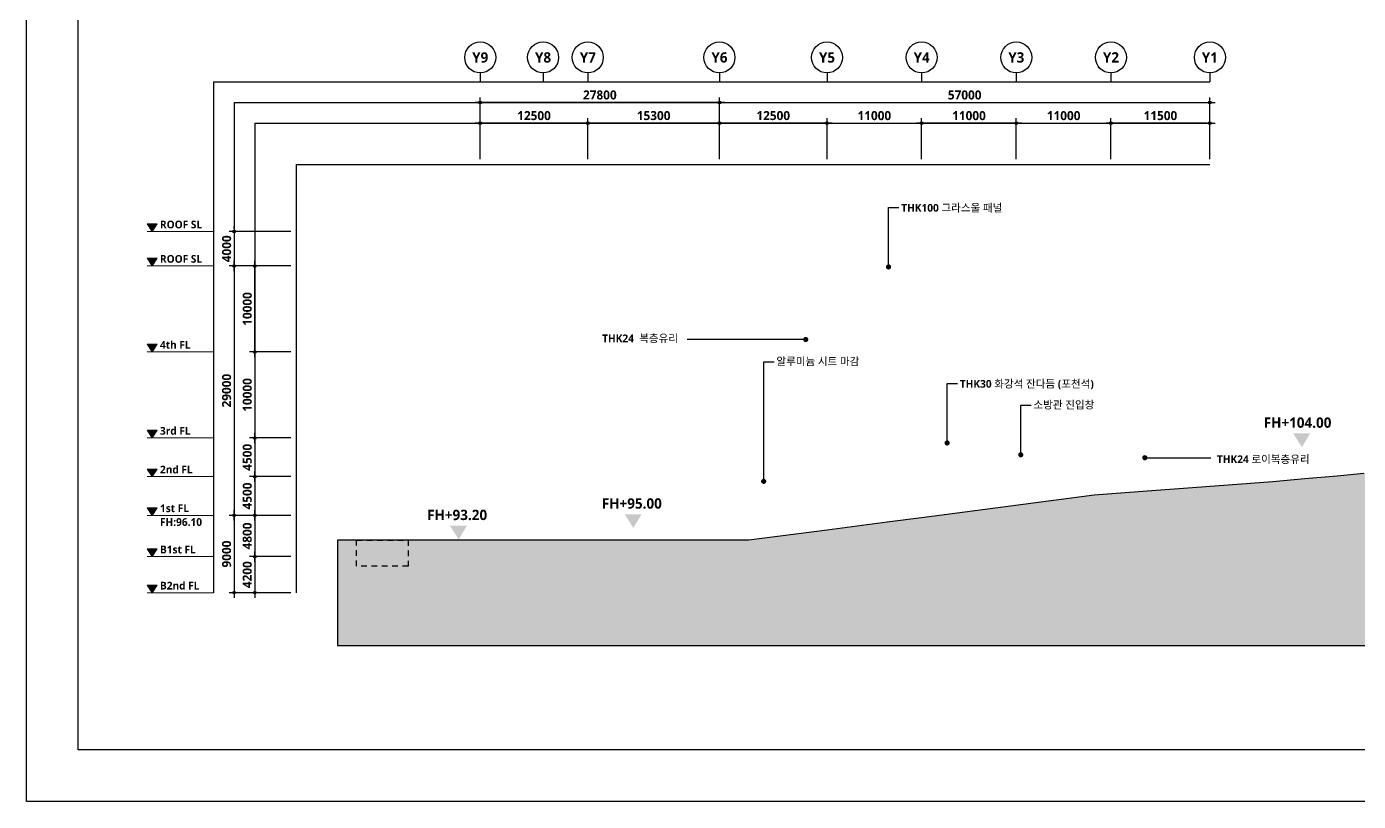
# Model space of a CAD drawing. Header units: millimetres. Extents: x 0 to 190005487, y 0 to 455456909.
# Drawn here: x 0 to 154775, y 0 to 90095 of the extents above; entities that cross this region are included whole.
import ezdxf
from ezdxf.enums import TextEntityAlignment as Align

# ---------------------------------------------------------------- set-up
doc = ezdxf.new("R2010")
doc.units = ezdxf.units.MM
doc.header["$LTSCALE"] = 600
doc.header["$MEASUREMENT"] = 0
doc.header["$PDSIZE"] = -10
doc.linetypes.add('HID', pattern=[2, 1.1, -0.9])
doc.layers.get('0').update_dxf_attribs({"linetype": 'CONTINUOUS'})
doc.layers.get('Defpoints').update_dxf_attribs({"color": 153, "linetype": 'CONTINUOUS'})
for name, color, linetype in [('A-ANNO-TEXT1', 7, 'CONTINUOUS'), ('A-SECT-SOIL-PAT1', 253, 'CONTINUOUS'), ('A-ST-AXIS-BUB', 7, 'CONTINUOUS'), ('A-ST-AXIS-DIM', 7, 'CONTINUOUS')]:
    doc.layers.add(name, color=color, linetype=linetype)
doc.layers.add('A-MARK', color=7, linetype='CONTINUOUS', lineweight=15)
doc.layers.add('Defpoint', color=161, linetype='CONTINUOUS', plot=False)
doc.styles.add('SH_대대리576', font='NanumGothicBold.ttf')
doc.dimstyles.new('SHP 600', dxfattribs={"dimscale": 300, "dimtxt": 3.5, "dimasz": 1, "dimexe": 2, "dimexo": 2, "dimgap": 1, "dimtad": 1, "dimdec": 0, "dimzin": 0, "dimdsep": 46, "dimtxsty": 'SH_대대리576', "dimblk": 'DIMDOT', "dimcen": 0.09, "dimclrt": 3, "dimadec": 0, "dimazin": 1, "dimtfac": 1, "dimtdec": 0, "dimtix": 1, "dimtmove": 2, "dimatfit": 0, "dimldrblk": 'DIMDOT', "dimfxl": 1, "dimtfillclr": 3, "dimtolj": 1, "dimtzin": 0, "dimarcsym": 0})

# ---------------------------------------------------------------- blocks, each defined once
blk = doc.blocks.new('Level - GL_Architecture-538196-단면도-1')
at = {"layer": 'A-MARK'}
blk.add_hatch(color=256, dxfattribs=at).paths.add_polyline_path([(-50332, 900), (-49732, 0), (-49132, 900)], flags=0)
for p, q in [((-50332, 900), (-49132, 900)), ((-49732, 0), (-50332, 900)), ((-49132, 900), (-49732, 0)), ((-42506, 0), (-50332, 0))]:
    blk.add_line(p, q, dxfattribs=at)
blk = doc.blocks.new('DIMDOT')
at = {"color": 0}
blk.add_line((-2, 0), (2, 0), dxfattribs=at)
for radius in [0.5, 0.25]:
    blk.add_circle((0, 0), radius, dxfattribs=at)
blk = doc.blocks.new('*D3810')
at = {"layer": 'A-ST-AXIS-DIM', "color": 0, "lineweight": -2}
for p, q in [((80520, 74663), (80520, 79463)), ((93020, 74663), (93020, 79463)), ((92720, 78863), (80820, 78863))]:
    blk.add_line(p, q, dxfattribs=at)
at = {"layer": 'Defpoints', "color": 0}
for p in [(80520, 78863), (80520, 74063), (93020, 74063)]:
    blk.add_point(p, dxfattribs=at)
at = {"layer": 'A-ST-AXIS-DIM', "color": 0, "linetype": 'ByBlock', "lineweight": -2, "xscale": 300, "yscale": 300, "zscale": 300, "rotation": 180}
blk.add_blockref('DIMDOT', (80520, 78863), dxfattribs=at)
at = {"layer": 'A-ST-AXIS-DIM', "color": 0, "linetype": 'ByBlock', "lineweight": -2, "xscale": 300, "yscale": 300, "zscale": 300}
blk.add_blockref('DIMDOT', (93020, 78863), dxfattribs=at)
at = {"layer": 'A-ST-AXIS-DIM', "color": 3, "insert": (86770, 79741), "char_height": 1050, "attachment_point": 5, "style": 'SH_대대리576'}
blk.add_mtext('\\A1;12500', dxfattribs=at)
blk = doc.blocks.new('*D3811')
at = {"layer": 'A-ST-AXIS-DIM', "color": 0, "lineweight": -2}
for p, q in [((52720, 74663), (52720, 81863)), ((80220, 81263), (53020, 81263)), ((80520, 74663), (80520, 81863))]:
    blk.add_line(p, q, dxfattribs=at)
at = {"layer": 'Defpoints', "color": 0}
for p in [(52720, 81263), (52720, 74063), (80520, 74063)]:
    blk.add_point(p, dxfattribs=at)
at = {"layer": 'A-ST-AXIS-DIM', "color": 0, "linetype": 'ByBlock', "lineweight": -2, "xscale": 300, "yscale": 300, "zscale": 300, "rotation": 180}
blk.add_blockref('DIMDOT', (52720, 81263), dxfattribs=at)
at = {"layer": 'A-ST-AXIS-DIM', "color": 0, "linetype": 'ByBlock', "lineweight": -2, "xscale": 300, "yscale": 300, "zscale": 300}
blk.add_blockref('DIMDOT', (80520, 81263), dxfattribs=at)
at = {"layer": 'A-ST-AXIS-DIM', "color": 3, "insert": (66620, 82142), "char_height": 1050, "attachment_point": 5, "style": 'SH_대대리576'}
blk.add_mtext('\\A1;27800', dxfattribs=at)
blk = doc.blocks.new('*D3812')
at = {"layer": 'A-ST-AXIS-DIM', "color": 0, "lineweight": -2}
for p, q in [((93020, 74663), (93020, 79463)), ((104020, 74663), (104020, 79463)), ((93320, 78863), (103720, 78863))]:
    blk.add_line(p, q, dxfattribs=at)
at = {"layer": 'Defpoints', "color": 0}
for p in [(104020, 78863), (93020, 74063), (104020, 74063)]:
    blk.add_point(p, dxfattribs=at)
at = {"layer": 'A-ST-AXIS-DIM', "color": 0, "linetype": 'ByBlock', "lineweight": -2, "xscale": 300, "yscale": 300, "zscale": 300, "rotation": 180}
blk.add_blockref('DIMDOT', (93020, 78863), dxfattribs=at)
at = {"layer": 'A-ST-AXIS-DIM', "color": 0, "linetype": 'ByBlock', "lineweight": -2, "xscale": 300, "yscale": 300, "zscale": 300}
blk.add_blockref('DIMDOT', (104020, 78863), dxfattribs=at)
at = {"layer": 'A-ST-AXIS-DIM', "color": 3, "insert": (98520, 79738), "char_height": 1050, "attachment_point": 5, "style": 'SH_대대리576'}
blk.add_mtext('\\A1;11000', dxfattribs=at)
blk = doc.blocks.new('*D3813')
at = {"layer": 'A-ST-AXIS-DIM', "color": 0, "lineweight": -2}
for p, q in [((104020, 74663), (104020, 79463)), ((115020, 74663), (115020, 79463)), ((114720, 78863), (104320, 78863))]:
    blk.add_line(p, q, dxfattribs=at)
at = {"layer": 'Defpoints', "color": 0}
for p in [(104020, 78863), (104020, 74063), (115020, 74063)]:
    blk.add_point(p, dxfattribs=at)
at = {"layer": 'A-ST-AXIS-DIM', "color": 0, "linetype": 'ByBlock', "lineweight": -2, "xscale": 300, "yscale": 300, "zscale": 300, "rotation": 180}
blk.add_blockref('DIMDOT', (104020, 78863), dxfattribs=at)
at = {"layer": 'A-ST-AXIS-DIM', "color": 0, "linetype": 'ByBlock', "lineweight": -2, "xscale": 300, "yscale": 300, "zscale": 300}
blk.add_blockref('DIMDOT', (115020, 78863), dxfattribs=at)
at = {"layer": 'A-ST-AXIS-DIM', "color": 3, "insert": (109520, 79738), "char_height": 1050, "attachment_point": 5, "style": 'SH_대대리576'}
blk.add_mtext('\\A1;11000', dxfattribs=at)
blk = doc.blocks.new('*D3814')
at = {"layer": 'A-ST-AXIS-DIM', "color": 0, "lineweight": -2}
for p, q in [((115020, 74663), (115020, 79463)), ((126020, 74663), (126020, 79463)), ((115320, 78863), (125720, 78863))]:
    blk.add_line(p, q, dxfattribs=at)
at = {"layer": 'Defpoints', "color": 0}
for p in [(126020, 78863), (115020, 74063), (126020, 74063)]:
    blk.add_point(p, dxfattribs=at)
at = {"layer": 'A-ST-AXIS-DIM', "color": 0, "linetype": 'ByBlock', "lineweight": -2, "xscale": 300, "yscale": 300, "zscale": 300, "rotation": 180}
blk.add_blockref('DIMDOT', (115020, 78863), dxfattribs=at)
at = {"layer": 'A-ST-AXIS-DIM', "color": 0, "linetype": 'ByBlock', "lineweight": -2, "xscale": 300, "yscale": 300, "zscale": 300}
blk.add_blockref('DIMDOT', (126020, 78863), dxfattribs=at)
at = {"layer": 'A-ST-AXIS-DIM', "color": 3, "insert": (120520, 79738), "char_height": 1050, "attachment_point": 5, "style": 'SH_대대리576'}
blk.add_mtext('\\A1;11000', dxfattribs=at)
blk = doc.blocks.new('*D3815')
at = {"layer": 'A-ST-AXIS-DIM', "color": 0, "lineweight": -2}
for p, q in [((126020, 74663), (126020, 79463)), ((137520, 74663), (137520, 79463)), ((137220, 78863), (126320, 78863))]:
    blk.add_line(p, q, dxfattribs=at)
at = {"layer": 'Defpoints', "color": 0}
for p in [(126020, 78863), (126020, 74063), (137520, 74063)]:
    blk.add_point(p, dxfattribs=at)
at = {"layer": 'A-ST-AXIS-DIM', "color": 0, "linetype": 'ByBlock', "lineweight": -2, "xscale": 300, "yscale": 300, "zscale": 300, "rotation": 180}
blk.add_blockref('DIMDOT', (126020, 78863), dxfattribs=at)
at = {"layer": 'A-ST-AXIS-DIM', "color": 0, "linetype": 'ByBlock', "lineweight": -2, "xscale": 300, "yscale": 300, "zscale": 300}
blk.add_blockref('DIMDOT', (137520, 78863), dxfattribs=at)
at = {"layer": 'A-ST-AXIS-DIM', "color": 3, "insert": (131770, 79740), "char_height": 1050, "attachment_point": 5, "style": 'SH_대대리576'}
blk.add_mtext('\\A1;11500', dxfattribs=at)
blk = doc.blocks.new('*D3816')
at = {"layer": 'A-ST-AXIS-DIM', "color": 0, "lineweight": -2}
for p, q in [((65220, 74663), (65220, 79463)), ((80520, 74663), (80520, 79463)), ((80220, 78863), (65520, 78863))]:
    blk.add_line(p, q, dxfattribs=at)
at = {"layer": 'Defpoints', "color": 0}
for p in [(65220, 78863), (65220, 74063), (80520, 74063)]:
    blk.add_point(p, dxfattribs=at)
at = {"layer": 'A-ST-AXIS-DIM', "color": 0, "linetype": 'ByBlock', "lineweight": -2, "xscale": 300, "yscale": 300, "zscale": 300, "rotation": 180}
blk.add_blockref('DIMDOT', (65220, 78863), dxfattribs=at)
at = {"layer": 'A-ST-AXIS-DIM', "color": 0, "linetype": 'ByBlock', "lineweight": -2, "xscale": 300, "yscale": 300, "zscale": 300}
blk.add_blockref('DIMDOT', (80520, 78863), dxfattribs=at)
at = {"layer": 'A-ST-AXIS-DIM', "color": 3, "insert": (72870, 79742), "char_height": 1050, "attachment_point": 5, "style": 'SH_대대리576'}
blk.add_mtext('\\A1;15300', dxfattribs=at)
blk = doc.blocks.new('*D3817')
at = {"layer": 'A-ST-AXIS-DIM', "color": 0, "lineweight": -2}
for p, q in [((52720, 74663), (52720, 79463)), ((65220, 74663), (65220, 79463)), ((64920, 78863), (53020, 78863))]:
    blk.add_line(p, q, dxfattribs=at)
at = {"layer": 'Defpoints', "color": 0}
for p in [(52720, 78863), (52720, 74063), (65220, 74063)]:
    blk.add_point(p, dxfattribs=at)
at = {"layer": 'A-ST-AXIS-DIM', "color": 0, "linetype": 'ByBlock', "lineweight": -2, "xscale": 300, "yscale": 300, "zscale": 300, "rotation": 180}
blk.add_blockref('DIMDOT', (52720, 78863), dxfattribs=at)
at = {"layer": 'A-ST-AXIS-DIM', "color": 0, "linetype": 'ByBlock', "lineweight": -2, "xscale": 300, "yscale": 300, "zscale": 300}
blk.add_blockref('DIMDOT', (65220, 78863), dxfattribs=at)
at = {"layer": 'A-ST-AXIS-DIM', "color": 3, "insert": (58970, 79741), "char_height": 1050, "attachment_point": 5, "style": 'SH_대대리576'}
blk.add_mtext('\\A1;12500', dxfattribs=at)
blk = doc.blocks.new('A-ST-AXIS-BUB-1')
at = {"layer": 'A-ST-AXIS-BUB'}
blk.add_line((0, 350), (0, 0), dxfattribs=at)
blk.add_circle((0, 950), 600, dxfattribs=at)
blk = doc.blocks.new('*D3818')
at = {"layer": 'A-ST-AXIS-DIM', "color": 0, "lineweight": -2}
for p, q in [((80520, 74663), (80520, 81863)), ((80820, 81263), (137220, 81263)), ((137520, 74663), (137520, 81863))]:
    blk.add_line(p, q, dxfattribs=at)
at = {"layer": 'Defpoints', "color": 0}
for p in [(137520, 81263), (80520, 74063), (137520, 74063)]:
    blk.add_point(p, dxfattribs=at)
at = {"layer": 'A-ST-AXIS-DIM', "color": 0, "linetype": 'ByBlock', "lineweight": -2, "xscale": 300, "yscale": 300, "zscale": 300, "rotation": 180}
blk.add_blockref('DIMDOT', (80520, 81263), dxfattribs=at)
at = {"layer": 'A-ST-AXIS-DIM', "color": 0, "linetype": 'ByBlock', "lineweight": -2, "xscale": 300, "yscale": 300, "zscale": 300}
blk.add_blockref('DIMDOT', (137520, 81263), dxfattribs=at)
at = {"layer": 'A-ST-AXIS-DIM', "color": 3, "insert": (109020, 82140), "char_height": 1050, "attachment_point": 5, "style": 'SH_대대리576'}
blk.add_mtext('\\A1;57000', dxfattribs=at)
blk = doc.blocks.new('*D4022')
at = {"layer": 'A-ST-AXIS-DIM', "color": 0, "lineweight": -2}
for p, q in [((30720, 28463), (25920, 28463)), ((26520, 28163), (26520, 24563)), ((30720, 24263), (25920, 24263))]:
    blk.add_line(p, q, dxfattribs=at)
at = {"layer": 'Defpoints', "color": 0}
for p in [(31320, 28463), (26520, 24263), (31320, 24263)]:
    blk.add_point(p, dxfattribs=at)
at = {"layer": 'A-ST-AXIS-DIM', "color": 0, "linetype": 'ByBlock', "lineweight": -2, "xscale": 300, "yscale": 300, "zscale": 300}
for p, rotation in [((26520, 28463), 90), ((26520, 24263), 270)]:
    blk.add_blockref('DIMDOT', p, dxfattribs=dict(at, rotation=rotation))
at = {"layer": 'A-ST-AXIS-DIM', "color": 3, "insert": (25642, 26363), "char_height": 1050, "attachment_point": 5, "rotation": 90, "style": 'SH_대대리576'}
blk.add_mtext('\\A1;4200', dxfattribs=at)
blk = doc.blocks.new('*D4023')
at = {"layer": 'A-ST-AXIS-DIM', "color": 0, "lineweight": -2}
for p, q in [((30720, 33263), (25920, 33263)), ((26520, 32963), (26520, 28763)), ((30720, 28463), (25920, 28463))]:
    blk.add_line(p, q, dxfattribs=at)
at = {"layer": 'Defpoints', "color": 0}
for p in [(31320, 33263), (26520, 28463), (31320, 28463)]:
    blk.add_point(p, dxfattribs=at)
at = {"layer": 'A-ST-AXIS-DIM', "color": 0, "linetype": 'ByBlock', "lineweight": -2, "xscale": 300, "yscale": 300, "zscale": 300}
for p, rotation in [((26520, 33263), 90), ((26520, 28463), 270)]:
    blk.add_blockref('DIMDOT', p, dxfattribs=dict(at, rotation=rotation))
at = {"layer": 'A-ST-AXIS-DIM', "color": 3, "insert": (25640, 30863), "char_height": 1050, "attachment_point": 5, "rotation": 90, "style": 'SH_대대리576'}
blk.add_mtext('\\A1;4800', dxfattribs=at)
blk = doc.blocks.new('*D4024')
at = {"layer": 'A-ST-AXIS-DIM', "color": 0, "lineweight": -2}
for p, q in [((30720, 37763), (25920, 37763)), ((26520, 37463), (26520, 33563)), ((30720, 33263), (25920, 33263))]:
    blk.add_line(p, q, dxfattribs=at)
at = {"layer": 'Defpoints', "color": 0}
for p in [(31320, 37763), (26520, 33263), (31320, 33263)]:
    blk.add_point(p, dxfattribs=at)
at = {"layer": 'A-ST-AXIS-DIM', "color": 0, "linetype": 'ByBlock', "lineweight": -2, "xscale": 300, "yscale": 300, "zscale": 300}
for p, rotation in [((26520, 37763), 90), ((26520, 33263), 270)]:
    blk.add_blockref('DIMDOT', p, dxfattribs=dict(at, rotation=rotation))
at = {"layer": 'A-ST-AXIS-DIM', "color": 3, "insert": (25642, 35513), "char_height": 1050, "attachment_point": 5, "rotation": 90, "style": 'SH_대대리576'}
blk.add_mtext('\\A1;4500', dxfattribs=at)
blk = doc.blocks.new('*D4025')
at = {"layer": 'A-ST-AXIS-DIM', "color": 0, "lineweight": -2}
for p, q in [((30720, 42263), (25920, 42263)), ((26520, 41963), (26520, 38063)), ((30720, 37763), (25920, 37763))]:
    blk.add_line(p, q, dxfattribs=at)
at = {"layer": 'Defpoints', "color": 0}
for p in [(31320, 42263), (26520, 37763), (31320, 37763)]:
    blk.add_point(p, dxfattribs=at)
at = {"layer": 'A-ST-AXIS-DIM', "color": 0, "linetype": 'ByBlock', "lineweight": -2, "xscale": 300, "yscale": 300, "zscale": 300}
for p, rotation in [((26520, 42263), 90), ((26520, 37763), 270)]:
    blk.add_blockref('DIMDOT', p, dxfattribs=dict(at, rotation=rotation))
at = {"layer": 'A-ST-AXIS-DIM', "color": 3, "insert": (25642, 40013), "char_height": 1050, "attachment_point": 5, "rotation": 90, "style": 'SH_대대리576'}
blk.add_mtext('\\A1;4500', dxfattribs=at)
blk = doc.blocks.new('*D4026')
at = {"layer": 'A-ST-AXIS-DIM', "color": 0, "lineweight": -2}
for p, q in [((30720, 52263), (25920, 52263)), ((26520, 51963), (26520, 42563)), ((30720, 42263), (25920, 42263))]:
    blk.add_line(p, q, dxfattribs=at)
at = {"layer": 'Defpoints', "color": 0}
for p in [(31320, 52263), (26520, 42263), (31320, 42263)]:
    blk.add_point(p, dxfattribs=at)
at = {"layer": 'A-ST-AXIS-DIM', "color": 0, "linetype": 'ByBlock', "lineweight": -2, "xscale": 300, "yscale": 300, "zscale": 300}
for p, rotation in [((26520, 52263), 90), ((26520, 42263), 270)]:
    blk.add_blockref('DIMDOT', p, dxfattribs=dict(at, rotation=rotation))
at = {"layer": 'A-ST-AXIS-DIM', "color": 3, "insert": (25644, 47263), "char_height": 1050, "attachment_point": 5, "rotation": 90, "style": 'SH_대대리576'}
blk.add_mtext('\\A1;10000', dxfattribs=at)
blk = doc.blocks.new('*D4027')
at = {"layer": 'A-ST-AXIS-DIM', "color": 0, "lineweight": -2}
for p, q in [((30720, 62263), (25920, 62263)), ((26520, 52563), (26520, 61963)), ((30720, 52263), (25920, 52263))]:
    blk.add_line(p, q, dxfattribs=at)
at = {"layer": 'Defpoints', "color": 0}
for p in [(26520, 62263), (31320, 62263), (31320, 52263)]:
    blk.add_point(p, dxfattribs=at)
at = {"layer": 'A-ST-AXIS-DIM', "color": 0, "linetype": 'ByBlock', "lineweight": -2, "xscale": 300, "yscale": 300, "zscale": 300}
for p, rotation in [((26520, 62263), 90), ((26520, 52263), 270)]:
    blk.add_blockref('DIMDOT', p, dxfattribs=dict(at, rotation=rotation))
at = {"layer": 'A-ST-AXIS-DIM', "color": 3, "insert": (25644, 57263), "char_height": 1050, "attachment_point": 5, "rotation": 90, "style": 'SH_대대리576'}
blk.add_mtext('\\A1;10000', dxfattribs=at)
blk = doc.blocks.new('*D4028')
at = {"layer": 'A-ST-AXIS-DIM', "color": 0, "lineweight": -2}
for p, q in [((24120, 66563), (24120, 66863)), ((30720, 66263), (23520, 66263)), ((24120, 66263), (24120, 62263)), ((30720, 62263), (23520, 62263)), ((24120, 61963), (24120, 61663))]:
    blk.add_line(p, q, dxfattribs=at)
at = {"layer": 'Defpoints', "color": 0}
for p in [(31320, 66263), (24120, 62263), (31320, 62263)]:
    blk.add_point(p, dxfattribs=at)
at = {"layer": 'A-ST-AXIS-DIM', "color": 0, "linetype": 'ByBlock', "lineweight": -2, "xscale": 300, "yscale": 300, "zscale": 300}
for p, rotation in [((24120, 66263), 270), ((24120, 62263), 90)]:
    blk.add_blockref('DIMDOT', p, dxfattribs=dict(at, rotation=rotation))
at = {"layer": 'A-ST-AXIS-DIM', "color": 3, "insert": (23244, 64263), "char_height": 1050, "attachment_point": 5, "rotation": 90, "style": 'SH_대대리576'}
blk.add_mtext('\\A1;4000', dxfattribs=at)
blk = doc.blocks.new('*D4029')
at = {"layer": 'A-ST-AXIS-DIM', "color": 0, "lineweight": -2}
for p, q in [((30720, 33263), (23520, 33263)), ((24120, 32963), (24120, 24563)), ((30720, 24263), (23520, 24263))]:
    blk.add_line(p, q, dxfattribs=at)
at = {"layer": 'Defpoints', "color": 0}
for p in [(31320, 33263), (24120, 24263), (31320, 24263)]:
    blk.add_point(p, dxfattribs=at)
at = {"layer": 'A-ST-AXIS-DIM', "color": 0, "linetype": 'ByBlock', "lineweight": -2, "xscale": 300, "yscale": 300, "zscale": 300}
for p, rotation in [((24120, 33263), 90), ((24120, 24263), 270)]:
    blk.add_blockref('DIMDOT', p, dxfattribs=dict(at, rotation=rotation))
at = {"layer": 'A-ST-AXIS-DIM', "color": 3, "insert": (23240, 28763), "char_height": 1050, "attachment_point": 5, "rotation": 90, "style": 'SH_대대리576'}
blk.add_mtext('\\A1;9000', dxfattribs=at)
blk = doc.blocks.new('*D4030')
at = {"layer": 'A-ST-AXIS-DIM', "color": 0, "lineweight": -2}
for p, q in [((30720, 62263), (23520, 62263)), ((24120, 61963), (24120, 33563)), ((30720, 33263), (23520, 33263))]:
    blk.add_line(p, q, dxfattribs=at)
at = {"layer": 'Defpoints', "color": 0}
for p in [(31320, 62263), (24120, 33263), (31320, 33263)]:
    blk.add_point(p, dxfattribs=at)
at = {"layer": 'A-ST-AXIS-DIM', "color": 0, "linetype": 'ByBlock', "lineweight": -2, "xscale": 300, "yscale": 300, "zscale": 300}
for p, rotation in [((24120, 62263), 90), ((24120, 33263), 270)]:
    blk.add_blockref('DIMDOT', p, dxfattribs=dict(at, rotation=rotation))
at = {"layer": 'A-ST-AXIS-DIM', "color": 3, "insert": (23240, 47763), "char_height": 1050, "attachment_point": 5, "rotation": 90, "style": 'SH_대대리576'}
blk.add_mtext('\\A1;29000', dxfattribs=at)

msp = doc.modelspace()

# ---------------------------------------------------------------- hatches: boundary and pattern name
at = {"layer": 'A-ANNO-TEXT1'}
for points in [[(147198.9, 42790.9), (148214.6, 41188.7), (149174.2, 42790.9)], [(69500.8, 33389.4), (70516.4, 31787.2), (71476.1, 33389.4)], [(49200.3, 32057), (50216, 30454.8), (51175.6, 32057)]]:
    msp.add_hatch(color=256, dxfattribs=at).paths.add_polyline_path(points)
at = {"layer": 'A-SECT-SOIL-PAT1', "transparency": 33554687}
h = msp.add_hatch(color=256, dxfattribs=at)
h.dxf.hatch_style = 1
h.paths.add_polyline_path([(36119.6, 30362.6), (36119.6, 18115.4), (184730.7, 18115.4), (184730.7, 41145.5), (170831.9, 41145.5), (171371.8, 41065.9), (171828.2, 40961), (171993.3, 40879.4), (172100.1, 40809.5), (172105.9, 40747.4), (172081.5, 40617.6), (171960.3, 40499.6), (171702.4, 40365.9), (171318.7, 40294), (170121.4, 40194.5), (164434.5, 39691.8), (159944.7, 39288.5), (157025.2, 38580.5), (155393.4, 38143.3), (152295.7, 37821.4), (148557.5, 37490.2), (144819.4, 37159), (134451.4, 36384.3), (131269.6, 36146.6), (124083.3, 35609.6), (106088.3, 33258.9), (104000.6, 32986.1), (100019.6, 32466.1), (93019.6, 31551.6), (83917.8, 30362.6)])

# ---------------------------------------------------------------- linework, layer by layer
msp.add_lwpolyline([(6000, 172200), (219000, 172200), (219000, 6000), (6000, 6000)], close=True)
for points in [[(100171.6, 62148.1), (100171.6, 69058.2), (101371.6, 69058.2)], [(90546.2, 53709.7), (76768.3, 53709.7)], [(85659.8, 37214.2), (85659.8, 51095.2), (86859.8, 51095.2)], [(106982, 41678.9), (106982, 48589), (108182, 48589)], [(115537.8, 40114.4), (115537.8, 46079.1), (116737.8, 46079.1)], [(129957.8, 39962.6), (137623.9, 39962.6)]]:
    msp.add_lwpolyline(points)
at = {"const_width": 300}
msp.add_lwpolyline([(130107.8, 39962.6, -1), (129807.8, 39962.6, -1)], format="xyb", close=True, dxfattribs=at)
at = {"linetype": 'HID'}
msp.add_lwpolyline([(44324.3, 27362.6), (38324.3, 27362.6), (38324.3, 30362.6), (44324.3, 30362.6)], close=True, dxfattribs=at)
at = {"layer": 'A-ANNO-TEXT1', "const_width": 300}
for points in [[(100021.6, 62148.1, 1), (100321.6, 62148.1, 1)], [(90396.2, 53709.7, 1), (90696.2, 53709.7, 1)], [(106832, 41678.9, 1), (107132, 41678.9, 1)], [(115387.8, 40304.9, 1), (115687.8, 40304.9, 1)], [(85509.8, 37214.2, 1), (85809.8, 37214.2, 1)]]:
    msp.add_lwpolyline(points, format="xyb", close=True, dxfattribs=at)
at = {"layer": 'Defpoint'}
for p, q in [((21719.6, 83662.6), (137519.6, 83662.6)), ((21719.6, 83662.6), (21719.6, 24262.6)), ((24119.6, 81262.6), (137519.6, 81262.6)), ((24119.6, 81262.6), (24119.6, 24262.6)), ((26519.6, 78862.6), (137519.6, 78862.6)), ((26519.6, 78862.6), (26519.6, 24262.6)), ((31319.6, 74062.6), (137519.6, 74062.6)), ((31319.6, 74062.6), (31319.6, 24262.6))]:
    msp.add_line(p, q, dxfattribs=at)
msp.add_lwpolyline([(0, 178200), (252000, 178200), (252000, 0), (0, 0)], close=True, dxfattribs=at)
msp.add_lwpolyline([(155393.4, 38143.3), (152295.7, 37821.4), (148557.5, 37490.2), (144819.4, 37159), (144819.4, 37159), (134451.4, 36384.3), (131269.6, 36146.6), (124083.3, 35609.6), (124083.3, 35609.6), (106088.3, 33258.9), (104000.6, 32986.1), (100019.6, 32466.1), (93019.6, 31551.6), (83917.8, 30362.6), (36119.6, 30362.6), (36119.6, 18115.4), (184730.7, 18115.4)], dxfattribs=at)

# ---------------------------------------------------------------- block references
at = {"layer": 'A-MARK', "xscale": 0.9876543209876538, "yscale": 0.9876543209876538, "zscale": 0.9876543209876538}
for p in [(63700.6, 66262.6), (63700.6, 62262.6), (63700.6, 52262.6), (63700.6, 42262.6), (63700.6, 37762.6), (63700.6, 33262.6), (63700.6, 28462.6), (63700.6, 24262.6), (63700.6, 24262.6)]:
    msp.add_blockref('Level - GL_Architecture-538196-단면도-1', p, dxfattribs=at)
at = {"layer": 'A-ST-AXIS-BUB', "xscale": 3, "yscale": 3, "zscale": 3}
for p in [(52719.6, 83662.6), (60019.6, 83662.6), (65219.6, 83662.6), (80519.6, 83662.6), (93019.6, 83662.6), (104019.6, 83662.6), (115019.6, 83662.6), (126019.6, 83662.6), (137519.6, 83662.6)]:
    msp.add_blockref('A-ST-AXIS-BUB-1', p, dxfattribs=at)

# ---------------------------------------------------------------- texts
at = {"layer": 'A-ANNO-TEXT1', "style": 'SH_대대리576'}
for s, p in [('Y9', (52719.6, 86512.6)), ('Y8', (60019.6, 86512.6)), ('Y7', (65219.6, 86512.6)), ('Y6', (80519.6, 86512.6)), ('Y5', (93019.6, 86512.6)), ('Y4', (104019.6, 86512.6)), ('Y3', (115019.6, 86512.6)), ('Y2', (126019.6, 86512.6)), ('Y1', (137519.6, 86512.6))]:
    msp.add_text(s, height=1200, dxfattribs=at).set_placement(p, align=Align.MIDDLE_CENTER)
for s, height, p in [('THK100 그라스울 패널', 900, (101647.6, 68573.8)), ('ROOF SL', 900, (15496.3, 66635.9)), ('ROOF SL', 900, (15496.3, 62635.9)), ('THK24  복층유리', 900, (66887.5, 53393.4)), ('4th FL', 900, (15496.3, 52635.9)), ('알루미늄 시트 마감', 900, (87135.8, 50717.5)), ('THK30 화강석 잔다듬 (포천석)', 900, (108458, 48104.6)), ('소방관 진입창', 900, (117013.8, 45665.9)), ('3rd FL', 900, (15496.3, 42635.9)), ('FH+104.00', 1200, (143776.3, 43446.9)), ('THK24 로이복층유리', 900, (138339.3, 39339.1)), ('2nd FL', 900, (15496.3, 38135.9)), ('1st FL', 900, (15496.3, 33635.9)), ('FH+95.00', 1200, (66854.3, 34045.5)), ('FH:96.10', 900, (15496.3, 32035.9)), ('FH+93.20', 1200, (46553.8, 32713.1)), ('B1st FL', 900, (15496.3, 28835.9)), ('B2nd FL', 900, (15496.3, 24635.9))]:
    msp.add_text(s, height=height, dxfattribs=at).set_placement(p)

# ---------------------------------------------------------------- dimensions: what is measured, and where the dimension line sits
at = {"layer": 'A-ST-AXIS-DIM'}
for base, p1, p2, picture, middle in [((52719.6, 81262.6), (80519.6, 74062.6), (52719.6, 74062.6), '*D3811', (66619.6, 82142.1)), ((52719.6, 78862.6), (65219.6, 74062.6), (52719.6, 74062.6), '*D3817', (58969.6, 79741.3)), ((65219.6, 78862.6), (80519.6, 74062.6), (65219.6, 74062.6), '*D3816', (72869.6, 79742.1)), ((80519.6, 78862.6), (93019.6, 74062.6), (80519.6, 74062.6), '*D3810', (86769.6, 79741.3))]:
    dim = msp.add_linear_dim(base=base, p1=p1, p2=p2, dimstyle='SHP 600', dxfattribs=at)
    dim.commit()
    dim.dimension.update_dxf_attribs({"geometry": picture, "text_midpoint": middle})
for base, p1, p2, angle, picture, middle in [((137519.6, 81262.6), (80519.6, 74062.6), (137519.6, 74062.6), 180, '*D3818', (109019.6, 82139.8)), ((104019.6, 78862.6), (93019.6, 74062.6), (104019.6, 74062.6), 180, '*D3812', (98519.6, 79738.3)), ((104019.6, 78862.6), (115019.6, 74062.6), (104019.6, 74062.6), 0, '*D3813', (109519.6, 79738.3)), ((126019.6, 78862.6), (115019.6, 74062.6), (126019.6, 74062.6), 180, '*D3814', (120519.6, 79738.3)), ((126019.6, 78862.6), (137519.6, 74062.6), (126019.6, 74062.6), 0, '*D3815', (131769.6, 79739.8)), ((24119.6, 62262.6), (31319.6, 66262.6), (31319.6, 62262.6), 90, '*D4028', (23243.8, 64262.6)), ((24119.6, 33262.6), (31319.6, 62262.6), (31319.6, 33262.6), 90, '*D4030', (23240.1, 47762.6)), ((26519.6, 62262.6), (31319.6, 52262.6), (31319.6, 62262.6), 270, '*D4027', (25643.8, 57262.6)), ((26519.6, 42262.6), (31319.6, 52262.6), (31319.6, 42262.6), 90, '*D4026', (25643.8, 47262.6)), ((26519.6, 37762.6), (31319.6, 42262.6), (31319.6, 37762.6), 90, '*D4025', (25642.4, 40012.6)), ((26519.6, 33262.6), (31319.6, 37762.6), (31319.6, 33262.6), 90, '*D4024', (25642.4, 35512.6)), ((24119.6, 24262.6), (31319.6, 33262.6), (31319.6, 24262.6), 90, '*D4029', (23240.1, 28762.6)), ((26519.6, 28462.6), (31319.6, 33262.6), (31319.6, 28462.6), 90, '*D4023', (25640.1, 30862.6)), ((26519.6, 24262.6), (31319.6, 28462.6), (31319.6, 24262.6), 90, '*D4022', (25642.4, 26362.6))]:
    dim = msp.add_linear_dim(base=base, p1=p1, p2=p2, angle=angle, dimstyle='SHP 600', dxfattribs=at)
    dim.commit()
    dim.dimension.update_dxf_attribs({"geometry": picture, "text_midpoint": middle})

doc.saveas('drawing.dxf')
